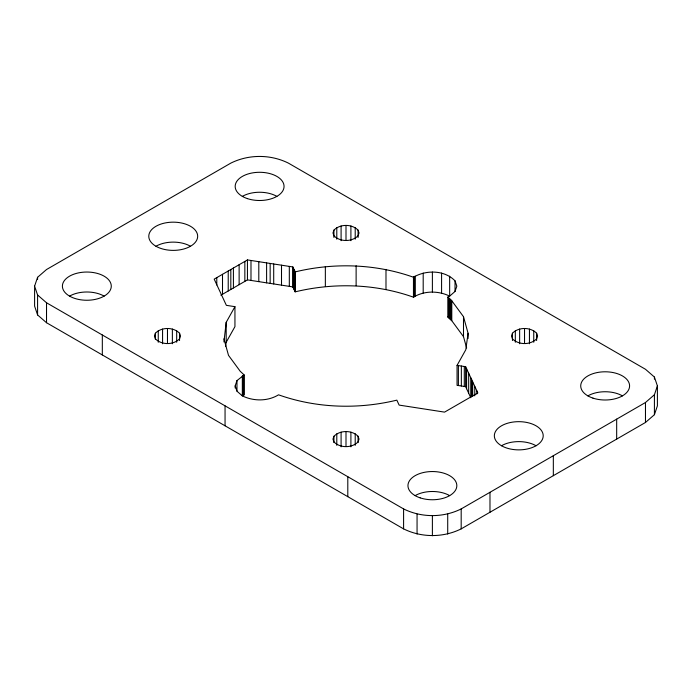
<?xml version="1.0" encoding="UTF-8"?>
<svg xmlns="http://www.w3.org/2000/svg" width="692" height="692" viewBox="0 0 692 692"><rect width="100%" height="100%" fill="white"/><g stroke="black" fill="none" stroke-linecap="round" stroke-linejoin="round"><path stroke-width="1.04" d="M223.931 341.943L226.189 322.334L234.943 306.668L226.362 305.345L214.191 279.118L247.442 259.924L292.863 266.948L295.155 271.895L295.155 291.851C334.124 282.457 375.583 283.755 413.461 297.179C424.248 290.571 438.434 290.623 449.662 296.124L455.033 291.453L456.824 286.151L455.033 280.84C444.506 269.923 426.03 269.785 413.461 277.224C375.583 263.799 334.124 262.502 295.155 271.895M225.618 346.407L226.189 342.289L226.189 322.334M449.662 276.169L449.662 296.124L447.828 297.084L451.781 300.76L463.502 316.702L468.069 333.25L465.811 349.711L457.057 365.376L457.057 385.332L465.638 386.655L470.768 397.718L470.768 377.763M34.6 286.151L37.584 277.302L46.528 269.525L230.817 163.122C248.722 154.221 270.503 154.221 288.408 163.122L645.472 369.268L654.416 377.053L657.4 385.894L657.4 405.849L654.416 414.698L645.472 422.475L461.183 528.878C443.278 537.779 421.497 537.779 403.592 528.878L46.528 322.732L37.584 314.947L34.6 306.106L34.6 286.151L37.584 294.991L37.584 314.947M155.397 333.198L154.437 336.027L155.397 338.855C161.573 345.144 173.363 345.144 179.539 338.855L180.5 336.027L179.539 333.198C173.363 326.909 161.573 326.909 155.397 333.198L155.397 339.495M235.176 387.996L235.176 385.894L236.967 380.591L244.172 374.96L240.219 371.284L228.498 355.342L223.931 338.795M333.925 230.125L332.973 232.953L333.925 235.782C340.109 242.07 351.891 242.07 358.075 235.782L359.027 232.953L358.075 230.125C351.891 223.836 340.109 223.836 333.925 230.125L333.925 237.477M333.925 436.271L332.973 439.1L333.925 441.928C340.109 448.217 351.891 448.217 358.075 441.928L359.027 439.1L358.075 436.271C351.899 429.983 340.109 429.983 333.925 436.271L333.925 442.569M512.461 333.198L511.509 336.027L512.461 338.855C518.645 345.144 530.427 345.144 536.611 338.855L537.563 336.027L536.611 333.198C530.427 326.909 518.645 326.909 512.461 333.198L512.461 340.55M654.416 414.698L654.416 394.743L657.4 385.894M226.189 342.289L234.943 326.624L234.943 306.668M37.584 294.991L46.528 302.776L403.592 508.923C421.497 517.824 443.278 517.824 461.183 508.923L645.472 402.519L654.416 394.743M220.869 295.216L247.442 279.879L292.863 286.903L295.155 291.851M244.172 374.96L244.172 394.916L242.338 395.876L236.967 391.205L235.176 385.894M448.762 316.573L447.828 317.04L451.781 320.716L463.502 336.658L466.642 348.033M457.057 365.376L465.638 366.699L477.809 392.926L444.558 412.121L399.137 405.097L396.836 400.149C357.868 409.543 316.417 408.245 278.539 394.821C267.752 401.429 253.566 401.377 242.338 395.876L242.338 375.92M654.416 377.053L654.416 379.147M645.472 402.519L645.472 422.475M616.676 419.144L616.676 439.1M553.332 455.725L553.332 475.681M536.611 333.198L536.611 340.55M533.748 330.707L533.748 342.263M529.441 329.055L529.441 343.76M524.536 328.501L524.536 343.206M519.631 329.055L519.631 343.76M515.324 330.707L515.324 342.263M489.979 492.297L489.979 512.253M476.857 390.876L476.857 394.025M474.764 386.37L474.764 395.824M472.671 381.863L472.671 396.568M471.719 379.813L471.719 396.62M468.683 373.256L468.683 393.212M468.069 333.25L468.069 338.5M466.59 368.75L466.59 388.705M465.638 366.699L465.638 386.655M464.297 366.492L464.297 386.447M463.502 316.702L463.502 336.658M461.348 366.033L461.348 385.989M461.183 508.923L461.183 528.878M458.398 365.584L458.398 385.539M455.033 280.84L455.033 291.341M451.781 300.76L451.781 320.716M450.821 299.826L450.821 319.782M449.843 298.901L449.843 318.856M448.849 297.984L448.849 317.939M447.828 297.084L447.828 317.04M447.715 514.087L447.715 534.042M441.582 273.072L441.582 293.027M432.388 272.043L432.388 291.998M432.388 515.808L432.388 535.764M423.193 273.072L423.193 293.027M417.06 514.087L417.06 534.042M415.113 276.169L415.113 296.124M414.681 276.428L414.681 296.384M414.257 276.688L414.257 296.643M413.851 276.956L413.851 296.911M413.461 277.224L413.461 297.179M403.592 508.923L403.592 528.878M385.989 269.396L385.989 289.351M358.075 230.125L358.075 237.477M358.075 436.271L358.075 442.569M356.12 265.745L356.12 285.701M355.212 227.633L355.212 239.19M355.212 433.78L355.212 445.337M350.905 225.981L350.905 240.686M350.905 432.128L350.905 446.833M347.799 476.71L347.799 496.666M346 225.428L346 240.133M346 431.574L346 446.279M341.095 225.981L341.095 240.686M341.095 432.128L341.095 446.833M336.788 227.633L336.788 239.19M336.788 433.78L336.788 445.337M325.352 266.498L325.352 286.453M294.801 271.126L294.801 291.081M294.013 269.422L294.013 289.377M293.226 267.726L293.226 287.682M292.863 266.948L292.863 286.903M289.317 266.403L289.317 286.358M281.506 265.192L281.506 285.147M273.703 263.989L273.703 283.945M270.157 263.436L270.157 283.391M266.602 262.891L266.602 282.846M258.799 261.68L258.799 281.635M250.988 260.469L250.988 280.424M247.442 259.924L247.442 279.879M244.847 261.42L244.847 281.376M243.696 375.194L243.696 395.149M243.238 375.427L243.238 395.383M242.78 375.67L242.78 395.625M239.129 264.725L239.129 284.68M236.967 380.591L236.967 391.092M233.412 268.02L233.412 287.976M230.817 269.525L230.817 289.481M228.222 271.022L228.222 290.977M225.056 405.849L225.056 425.805M222.504 274.317L222.504 294.273M216.786 277.622L216.786 284.974M179.539 333.198L179.539 340.55M176.685 330.707L176.685 342.263M172.369 329.055L172.369 343.76M167.473 328.501L167.473 343.206M162.568 329.055L162.568 343.76M158.26 330.707L158.26 342.263M102.321 334.98L102.321 354.935M46.528 302.776L46.528 322.732M37.584 277.302L37.584 279.404M155.951 246.248A24.436 14.108 0 0 0 196.831 239.925A24.436 14.108 0 0 0 166.902 222.642A24.436 14.108 0 0 0 155.951 246.248A24.436 14.108 0 0 1 190.508 246.257M501.492 445.743A24.436 14.108 0 0 0 542.372 439.42A24.436 14.108 0 0 0 512.452 422.146A24.436 14.108 0 0 0 501.492 445.743A24.436 14.108 0 0 1 536.049 445.752M242.338 196.381A24.436 14.108 0 0 1 276.887 196.381M587.88 395.876A24.436 14.108 0 0 1 622.437 395.876M69.563 296.124A24.436 14.108 0 0 0 110.443 289.801A24.436 14.108 0 0 0 80.514 272.518A24.436 14.108 0 0 0 69.563 296.124A24.436 14.108 0 0 1 104.12 296.124M415.113 495.628A24.436 14.108 0 0 1 449.662 495.628M247.399 198.613A24.436 14.108 0 0 0 284.049 186.399A24.436 14.108 0 0 0 247.399 174.176A24.436 14.108 0 0 0 247.399 198.613M592.94 398.116A24.436 14.108 0 0 0 629.59 385.894A24.436 14.108 0 0 0 592.94 373.68A24.436 14.108 0 0 0 592.94 398.116M420.174 497.868A24.436 14.108 0 0 0 456.824 485.646A24.436 14.108 0 0 0 420.174 473.432A24.436 14.108 0 0 0 420.174 497.868"/></g></svg>
